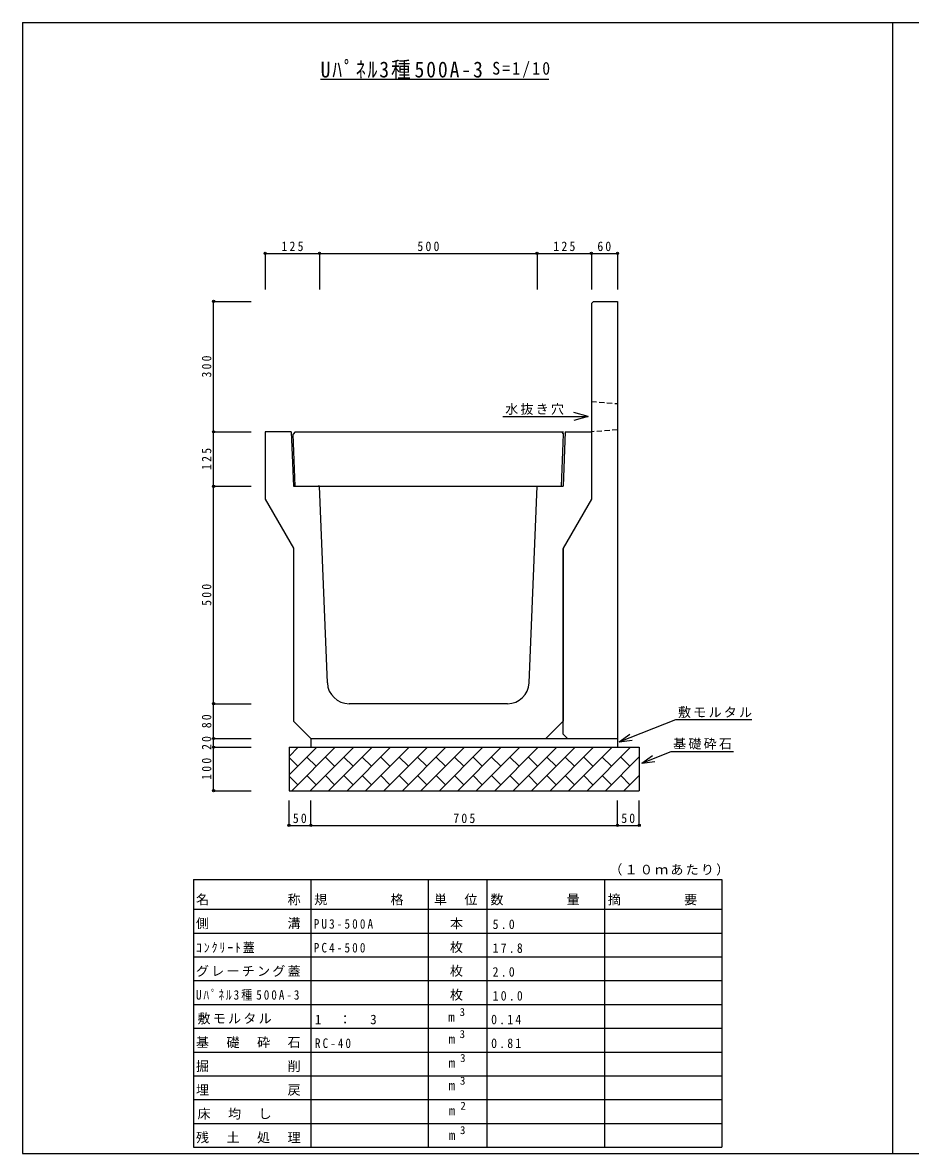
# Model space of a CAD drawing. Units: millimetres at full size, sheet at 1:10. Extents: x -3772 to 4228, y -1145 to 1455.
# Drawn here: x -3772 to -1731, y -1145 to 1455 of the extents above; entities that cross this region are included whole.
import ezdxf
from ezdxf.enums import TextEntityAlignment as Align

# ---------------------------------------------------------------- set-up
doc = ezdxf.new("R2010")
doc.units = ezdxf.units.MM
doc.header["$LTSCALE"] = 10
doc.header["$PDMODE"] = 32
doc.header["$PDSIZE"] = 5
doc.linetypes.add('DASHED1', pattern=[1.8, 1.2, -0.6])
doc.layers.add('0-0_通り芯', color=3, linetype='Continuous')
doc.layers.add('0-3_建具', color=7, linetype='Continuous')
doc.styles.add('ＭＳ ゴシック', font='')
doc.styles.get('ＭＳ ゴシック').set_extended_font_data('MS Gothic')

msp = doc.modelspace()

# ---------------------------------------------------------------- linework, layer by layer
at = {"layer": '0-0_通り芯', "color": 2}
for p, q in [((-3771.9, 1455.3), (-3771.9, -1144.7)), ((-1771.9, 1455.3), (-1771.9, -1144.7))]:
    msp.add_line(p, q, dxfattribs=at)
at = {"layer": '0-0_通り芯'}
for p, q in [((-2459.4, 814.26), (-2464.4, 809.26)), ((-2464.4, 809.26), (-2464.4, 359.26)), ((-2459.4, 814.26), (-2404.4, 814.26)), ((-2404.4, 814.26), (-2404.4, -210.74)), ((-3154.4, 514.26), (-3214.4, 514.26)), ((-3214.4, 514.26), (-3214.4, 359.26)), ((-3145.4, 514.26), (-3150.2, 509.26)), ((-3145.4, 389.26), (-3150.2, 509.26)), ((-3145.4, 514.26), (-2528.4, 514.26)), ((-2533.4, 514.26), (-2528.6, 509.26)), ((-2533.4, 389.26), (-2528.6, 509.26)), ((-2524.4, 514.26), (-2529.4, 389.26)), ((-2524.4, 514.26), (-2464.4, 514.26)), ((-2464.4, 514.26), (-2464.4, 359.26)), ((-3214.4, 359.26), (-3149.4, 246.67)), ((-2464.4, 359.26), (-2529.4, 246.26)), ((-3149.4, 246.67), (-3149.4, -150.74)), ((-2529.4, -180.74), (-2529.4, 246.26)), ((-2657.44, -110.74), (-3021.36, -110.74)), ((-3109.4, -190.74), (-3149.4, -150.74)), ((-2569.4, -190.74), (-2529.4, -150.74)), ((-2529.4, -180.74), (-2519.4, -190.74)), ((-3109.4, -190.74), (-3109.4, -210.74)), ((-3109.4, -190.74), (-2519.4, -190.74)), ((-2519.4, -190.74), (-2404.4, -190.74)), ((-3159.4, -210.74), (-3159.4, -310.74)), ((-3159.4, -210.74), (-2354.4, -210.74)), ((-3159.4, -274.4), (-3095.74, -210.74)), ((-3159.4, -231.98), (-3138.16, -210.74)), ((-3153.31, -310.74), (-3053.31, -210.74)), ((-3139.55, -212.13), (-3140.94, -210.74)), ((-3097.13, -254.56), (-3118.34, -233.35)), ((-3110.88, -310.74), (-3010.88, -210.74)), ((-3097.13, -212.13), (-3098.52, -210.74)), ((-3054.7, -254.56), (-3075.91, -233.35)), ((-3068.46, -310.74), (-2968.46, -210.74)), ((-3054.7, -212.13), (-3056.09, -210.74)), ((-3012.27, -254.56), (-3033.49, -233.35)), ((-3026.03, -310.74), (-2926.03, -210.74)), ((-3012.27, -212.13), (-3013.67, -210.74)), ((-2969.85, -254.56), (-2991.06, -233.35)), ((-2983.61, -310.74), (-2883.61, -210.74)), ((-2969.85, -212.13), (-2971.24, -210.74)), ((-2927.42, -254.56), (-2948.64, -233.35)), ((-2941.18, -310.74), (-2841.18, -210.74)), ((-2927.42, -212.13), (-2928.81, -210.74)), ((-2885, -254.56), (-2906.21, -233.35)), ((-2898.75, -310.74), (-2798.75, -210.74)), ((-2885, -212.13), (-2886.39, -210.74)), ((-2842.57, -254.56), (-2863.78, -233.35)), ((-2856.33, -310.74), (-2756.33, -210.74)), ((-2842.57, -212.13), (-2843.96, -210.74)), ((-2800.14, -254.56), (-2821.36, -233.35)), ((-2813.9, -310.74), (-2713.9, -210.74)), ((-2800.14, -212.13), (-2801.53, -210.74)), ((-2757.72, -254.56), (-2778.93, -233.35)), ((-2771.47, -310.74), (-2671.47, -210.74)), ((-2757.72, -212.13), (-2759.11, -210.74)), ((-2715.29, -254.56), (-2736.5, -233.35)), ((-2729.05, -310.74), (-2629.05, -210.74)), ((-2715.29, -212.13), (-2716.68, -210.74)), ((-2672.86, -254.56), (-2694.08, -233.35)), ((-2686.62, -310.74), (-2586.62, -210.74)), ((-2672.86, -212.13), (-2674.25, -210.74)), ((-2630.44, -254.56), (-2651.65, -233.35)), ((-2644.19, -310.74), (-2544.19, -210.74)), ((-2630.44, -212.13), (-2631.83, -210.74)), ((-2588.01, -254.56), (-2609.22, -233.35)), ((-2601.77, -310.74), (-2501.77, -210.74)), ((-2588.01, -212.13), (-2589.4, -210.74)), ((-2545.58, -254.56), (-2566.8, -233.35)), ((-2559.34, -310.74), (-2459.34, -210.74)), ((-2545.58, -212.13), (-2546.97, -210.74)), ((-2503.16, -254.56), (-2524.37, -233.35)), ((-2516.91, -310.74), (-2416.91, -210.74)), ((-2503.16, -212.13), (-2504.55, -210.74)), ((-2460.73, -254.56), (-2481.94, -233.35)), ((-2474.49, -310.74), (-2374.49, -210.74)), ((-2460.73, -212.13), (-2462.12, -210.74)), ((-2418.31, -254.56), (-2439.52, -233.35)), ((-2432.06, -310.74), (-2354.4, -233.08)), ((-2418.31, -212.13), (-2419.7, -210.74)), ((-2375.88, -254.56), (-2397.09, -233.35)), ((-2375.88, -212.13), (-2377.27, -210.74)), ((-2354.4, -233.61), (-2354.67, -233.35)), ((-2354.4, -210.74), (-2354.4, -310.74)), ((-3139.55, -254.56), (-3159.4, -234.71)), ((-3139.55, -296.98), (-3159.4, -277.14)), ((-3097.13, -296.98), (-3118.34, -275.77)), ((-3054.7, -296.98), (-3075.91, -275.77)), ((-3012.27, -296.98), (-3033.49, -275.77)), ((-2969.85, -296.98), (-2991.06, -275.77)), ((-2927.42, -296.98), (-2948.64, -275.77)), ((-2885, -296.98), (-2906.21, -275.77)), ((-2842.57, -296.98), (-2863.78, -275.77)), ((-2800.14, -296.98), (-2821.36, -275.77)), ((-2757.72, -296.98), (-2778.93, -275.77)), ((-2715.29, -296.98), (-2736.5, -275.77)), ((-2672.86, -296.98), (-2694.08, -275.77)), ((-2630.44, -296.98), (-2651.65, -275.77)), ((-2588.01, -296.98), (-2609.22, -275.77)), ((-2545.58, -296.98), (-2566.8, -275.77)), ((-2503.16, -296.98), (-2524.37, -275.77)), ((-2460.73, -296.98), (-2481.94, -275.77)), ((-2418.31, -296.98), (-2439.52, -275.77)), ((-2375.88, -296.98), (-2397.09, -275.77)), ((-2389.64, -310.74), (-2354.4, -275.51)), ((-2354.4, -276.04), (-2354.67, -275.77)), ((-3159.4, -310.74), (-2354.4, -310.74))]:
    msp.add_line(p, q, dxfattribs=at)
at = {"layer": '0-0_通り芯', "linetype": 'DASHED1'}
for p, q in [((-2464.4, 584.26), (-2404.4, 579.26)), ((-2404.4, 519.26), (-2464.4, 514.26))]:
    msp.add_line(p, q, dxfattribs=at)
at = {"layer": '0-0_通り芯', "color": 2}
for points in [[(-3771.9, 1455.3), (4228.1, 1455.3), (4228.1, -1144.7)], [(-3771.9, -1144.7), (-1771.9, -1144.7), (228.1, -1144.7)]]:
    msp.add_lwpolyline(points, dxfattribs=at)
at = {"layer": '0-0_通り芯'}
for points in [[(-3154.4, 514.26), (-3149.4, 389.26), (-2529.4, 389.26)], [(-3071.32, -62.74), (-3089.4, 389.26), (-3092.37, 389.26)], [(-2607.48, -62.74), (-2589.4, 389.26), (-2586.43, 389.26)], [(-2464.4, 359.26), (-2529.4, 246.67), (-2529.4, -150.74)]]:
    msp.add_lwpolyline(points, dxfattribs=at)
for centre, start, end in [((-3021.36, -60.74), 182.2906, 270), ((-2657.44, -60.74), 270, 357.70938)]:
    msp.add_arc(centre, 50, start, end, dxfattribs=at)
at = {"layer": '0-3_建具'}
for p, q in [((-3086.9, 1325.3), (-2561.98, 1325.3)), ((-3214.4, 924.68), (-3089.4, 924.68)), ((-3214.4, 924.68), (-3214.4, 841.75)), ((-3089.4, 924.68), (-3089.4, 841.75)), ((-3089.4, 924.68), (-2589.4, 924.68)), ((-2589.4, 924.68), (-2589.4, 841.75)), ((-2589.4, 924.68), (-2464.4, 924.68)), ((-2464.4, 924.68), (-2464.4, 841.75)), ((-2464.4, 924.68), (-2404.4, 924.68)), ((-2404.4, 924.68), (-2404.4, 841.75)), ((-3332.81, 514.26), (-3332.81, 814.26)), ((-3332.81, 814.26), (-3246.69, 814.26)), ((-2471.53, 549.75), (-2504.45, 540.56)), ((-3332.81, 389.26), (-3332.81, 514.26)), ((-3332.81, 514.26), (-3246.69, 514.26)), ((-3332.81, -110.74), (-3332.81, 389.26)), ((-3332.81, 389.26), (-3246.69, 389.26)), ((-3332.81, -190.74), (-3332.81, -110.74)), ((-3332.81, -110.74), (-3246.69, -110.74)), ((-2400.43, -198.28), (-2270.53, -147.37)), ((-2270.53, -147.37), (-2095.34, -147.37)), ((-2400.43, -198.28), (-2376.28, -180.48)), ((-3332.81, -210.74), (-3332.81, -190.74)), ((-3332.81, -190.74), (-3246.69, -190.74)), ((-2400.43, -198.28), (-2370.62, -194.94)), ((-3332.81, -310.74), (-3332.81, -210.74)), ((-3332.81, -210.74), (-3246.69, -210.74)), ((-2348.1, -247.32), (-2280.79, -221.02)), ((-2348.1, -247.32), (-2323.93, -229.54)), ((-2280.79, -221.02), (-2137.76, -221.02)), ((-2348.1, -247.32), (-2318.28, -244)), ((-3332.81, -310.74), (-3246.69, -310.74)), ((-3159.4, -390.5), (-3159.4, -333.19)), ((-3109.4, -390.5), (-3109.4, -333.19)), ((-2404.4, -390.5), (-2404.4, -333.19)), ((-2354.4, -390.5), (-2354.4, -333.19)), ((-3159.4, -390.5), (-3109.4, -390.5)), ((-3109.4, -390.5), (-2404.4, -390.5)), ((-2404.4, -390.5), (-2354.4, -390.5)), ((-3379.4, -514.98), (-2164.4, -514.98)), ((-3379.4, -514.98), (-3379.4, -1130.58)), ((-3109.4, -514.98), (-3109.4, -1130.58)), ((-2839.4, -514.98), (-2839.4, -1130.58)), ((-2704.4, -514.98), (-2704.4, -1130.58)), ((-2434.4, -514.98), (-2434.4, -1130.58)), ((-2164.4, -514.98), (-2164.4, -1130.58)), ((-3379.4, -583.38), (-2164.4, -583.38)), ((-3379.4, -638.1), (-2164.4, -638.1)), ((-3379.4, -692.82), (-2164.4, -692.82)), ((-3379.4, -747.54), (-2164.4, -747.54)), ((-3379.4, -802.54), (-2164.4, -802.54)), ((-3379.4, -856.98), (-2164.4, -856.98)), ((-3379.4, -911.7), (-2164.4, -911.7)), ((-3379.4, -966.42), (-2164.4, -966.42)), ((-3379.4, -1021.14), (-2164.4, -1021.14)), ((-3379.4, -1075.86), (-2164.4, -1075.86)), ((-3379.4, -1130.58), (-2164.4, -1130.58)), ((-3293.9, -1130.58), (-2384.9, -1130.58))]:
    msp.add_line(p, q, dxfattribs=at)
msp.add_lwpolyline([(-2667.84, 549.75), (-2471.53, 549.75), (-2504.45, 558.93)], dxfattribs=at)
for p in [(-3214.4, 924.68), (-3089.4, 924.68), (-2589.4, 924.68), (-2464.4, 924.68), (-2404.4, 924.68), (-3332.81, 814.26), (-3332.81, 514.26), (-3332.81, 389.26), (-3332.81, -110.74), (-3332.81, -190.74), (-3332.81, -210.74), (-3332.81, -310.74), (-3159.4, -390.5), (-3109.4, -390.5), (-2404.4, -390.5), (-2354.4, -390.5)]:
    msp.add_point(p, dxfattribs=at)

# ---------------------------------------------------------------- texts
at = {"layer": '0-3_建具', "style": 'ＭＳ ゴシック'}
for p in [(-2793.48, -848.72), (-2792.58, -899.34), (-2792.58, -954.06), (-2792.58, -1006.04), (-2792.49, -1064.18), (-2792.31, -1120.27)]:
    msp.add_text('m', height=21.99, dxfattribs=at).set_placement(p, align=Align.BOTTOM_LEFT)
at = {"layer": '0-3_建具', "color": 4, "style": 'ＭＳ ゴシック'}
for s, p in [('3', (-2767.38, -834.36)), ('3', (-2767.38, -884.98)), ('3', (-2766.21, -940.04)), ('3', (-2766.48, -992.3)), ('2', (-2765.58, -1049.82)), ('3', (-2766.48, -1105.91))]:
    msp.add_text(s, height=18.33, dxfattribs=at).set_placement(p, align=Align.BOTTOM_LEFT)
at = {"layer": '0-3_建具', "color": 3, "insert": (-3086.9, 1325.3), "char_height": 36.66, "attachment_point": 7, "style": 'ＭＳ ゴシック'}
msp.add_mtext('\\T1.2;\\W0.9;Uﾊﾟﾈﾙ3種500A-3', dxfattribs=at)
at = {"layer": '0-3_建具', "attachment_point": 7, "style": 'ＭＳ ゴシック'}
for s, insert, char_height in [('\\T1.28;\\W0.9;S=1/10', (-2692.21, 1328.5), 29.33), ('\\T1.38;\\W0.9;125', (-3176.9, 929.68), 21.99), ('\\T1.38;\\W0.9;500', (-2864.4, 929.68), 21.99), ('\\T1.38;\\W0.9;125', (-2551.9, 929.68), 21.99), ('\\T1.36;\\W0.9;60', (-2450.65, 929.68), 21.99), ('\\T1.17;水抜き穴', (-2662.62, 553.31), 21.99), ('\\T1.17;敷モルタル', (-2265.3, -143.8), 21.99), ('\\T1.17;基礎砕石', (-2276.62, -216.06), 21.99), ('\\T1.36;\\W0.9;50', (-3150.65, -385.5), 21.99), ('\\T1.38;\\W0.9;705', (-2781.9, -385.5), 21.99), ('\\T1.36;\\W0.9;50', (-2395.65, -385.5), 21.99), ('\\T1.17;（１０ｍあたり）', (-2423.15, -506.04), 21.99), ('\\T1.17;名\u3000\u3000\u3000\u3000\u3000称', (-3373.4, -574.44), 21.99), ('\\T1.17;規\u3000\u3000\u3000\u3000格', (-3101.65, -574.44), 21.99), ('\\T1.17;単\u3000位', (-2826.4, -574.44), 21.99), ('\\T1.17;数\u3000\u3000\u3000\u3000量', (-2696.65, -574.44), 21.99), ('\\T1.17;摘\u3000\u3000\u3000\u3000要', (-2426.65, -574.44), 21.99), ('\\T1.17;側\u3000\u3000\u3000\u3000\u3000溝', (-3373.4, -629.16), 21.99), ('\\T1.39;\\W0.85;PU3-500A', (-3102.65, -628.37), 21.99), ('\\T1.17;\u3000本', (-2824.65, -629.16), 21.99), ('\\T1.38;\\W0.9;5.0', (-2691.4, -629.16), 21.99), ('\\T1.33;\\W0.9;ｺﾝｸﾘｰﾄ蓋', (-3373.4, -683.88), 21.99), ('\\T1.39;\\W0.85;PC4-500', (-3102.65, -683.09), 21.99), ('\\T1.17;\u3000枚', (-2824.65, -683.88), 21.99), ('\\T1.38;\\W0.9;17.8', (-2691.4, -683.88), 21.99), ('\\T1.17;グレーチング蓋', (-3373.4, -738.6), 21.99), ('\\T1.17;\u3000枚', (-2824.65, -738.6), 21.99), ('\\T1.38;\\W0.9;2.0', (-2691.4, -738.6), 21.99), ('\\T1.36;\\W0.85;Uﾊﾟﾈﾙ3種500A-3', (-3373.4, -793.6), 21.99), ('\\T1.17;\u3000枚', (-2824.65, -793.6), 21.99), ('\\T1.38;\\W0.9;10.0', (-2691.4, -793.6), 21.99), ('\\T1.17;敷モルタル', (-3369.9, -848.04), 21.99), ('\\T1.21;1\u3000：\u30003', (-3099.9, -848.04), 21.99), ('\\T1.38;\\W0.9;0.14', (-2694.9, -848.04), 21.99), ('\\T1.17;基\u3000礎\u3000砕\u3000石', (-3373.4, -902.76), 21.99), ('\\T1.38;\\W0.85;RC-40', (-3099.9, -902.76), 21.99), ('\\T1.38;\\W0.9;0.81', (-2694.9, -902.76), 21.99), ('\\T1.17;掘\u3000\u3000\u3000\u3000\u3000削', (-3373.4, -957.48), 21.99), ('\\T1.17;埋\u3000\u3000\u3000\u3000\u3000戻', (-3373.4, -1012.2), 21.99), ('\\T1.17;床\u3000均\u3000し', (-3369.9, -1066.92), 21.99), ('\\T1.17;残\u3000土\u3000処\u3000理', (-3373.4, -1121.64), 21.99)]:
    msp.add_mtext(s, dxfattribs=dict(at, insert=insert, char_height=char_height))
at = {"layer": '0-3_建具', "char_height": 21.99, "attachment_point": 7, "rotation": 90, "style": 'ＭＳ ゴシック'}
for s, insert in [('\\T1.38;\\W0.9;300', (-3337.81, 639.26)), ('\\T1.38;\\W0.9;125', (-3337.81, 426.76)), ('\\T1.38;\\W0.9;500', (-3337.81, 114.26)), ('\\T1.36;\\W0.9;80', (-3337.81, -166.99)), ('\\T1.36;\\W0.9;20', (-3337.81, -216.99)), ('\\T1.38;\\W0.9;100', (-3337.81, -285.74))]:
    msp.add_mtext(s, dxfattribs=dict(at, insert=insert))

doc.saveas('drawing.dxf')
